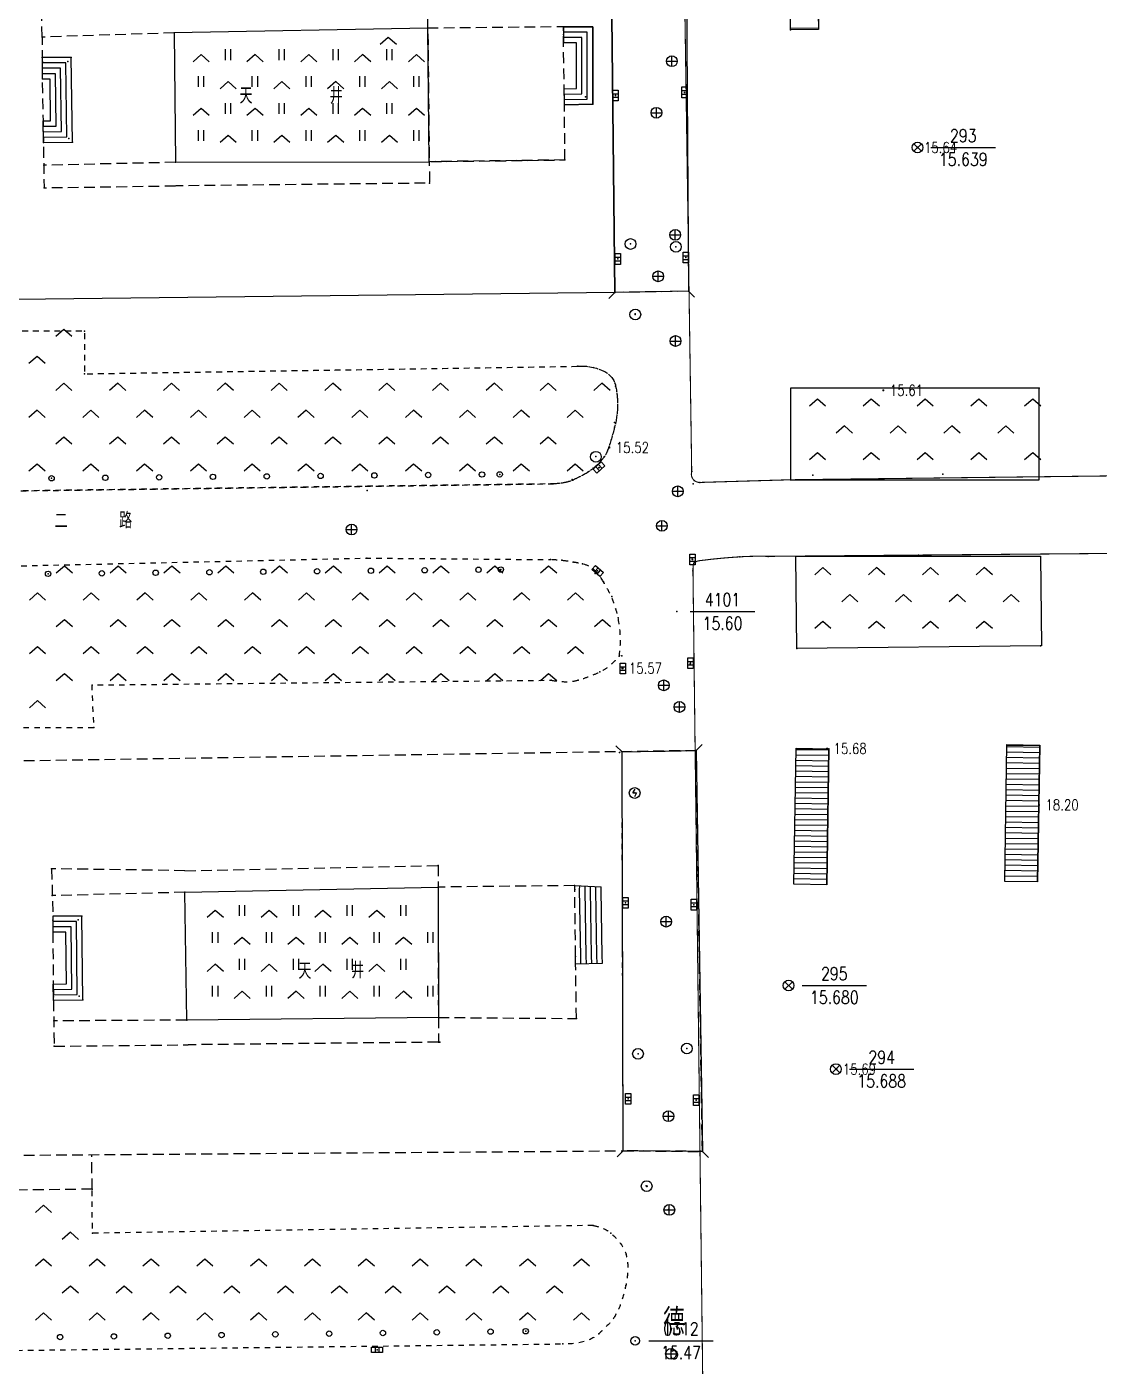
# Model space of a CAD drawing. Extents: x 940 to 2162, y 608 to 1562.
# Drawn here: x 1647.7 to 1747.4, y 965.1 to 1089.5 of the extents above; entities that cross this region are included whole.
import ezdxf
from ezdxf.enums import TextEntityAlignment as Align

# ---------------------------------------------------------------- set-up
doc = ezdxf.new("R2010")
doc.units = 0
doc.header["$LTSCALE"] = 0.5
doc.header["$PDSIZE"] = 0.2
doc.linetypes.add('X5', pattern=[3, 2, -1])
doc.linetypes.add('X6', pattern=[2, 1, -1])
doc.layers.get('0').update_dxf_attribs({"linetype": 'CONTINUOUS'})
doc.layers.add('ASSIST', color=7, linetype='CONTINUOUS', plot=False)
for name, color, linetype in [('DLSS', 4, 'CONTINUOUS'), ('GCD', 1, 'CONTINUOUS'), ('GXYZ', 2, 'CONTINUOUS'), ('JMD', 6, 'CONTINUOUS'), ('KZD', 1, 'CONTINUOUS'), ('ZBTZ', 3, 'CONTINUOUS'), ('ZDH', 1, 'CONTINUOUS')]:
    doc.layers.add(name, color=color, linetype=linetype)
doc.styles.add('HZ', font='rs.shx', dxfattribs={"width": 0.8, "bigfont": 'hztxt.shx'})

# ---------------------------------------------------------------- blocks, each defined once
blk = doc.blocks.new('gc188')
blk.add_circle((0, 0), 1)
blk = doc.blocks.new('gc041')
for p, q in [((-1, 0.5), (1, 0.5)), ((-1, -0.5), (-1, 0.5)), ((-0.3300000000000001, 0.5), (-0.3300000000000001, -0.5)), ((0.3300000000000001, 0.5), (0.3300000000000001, -0.5)), ((1, 0.5), (1, -0.5)), ((1, -0.5), (-1, -0.5))]:
    blk.add_line(p, q)
blk = doc.blocks.new('gc043')
for p, q in [((-1, 0), (1, 0)), ((-8.881784197001252e-16, -1), (-8.881784197001252e-16, 1))]:
    blk.add_line(p, q)
blk.add_circle((0, 0), 1)
blk = doc.blocks.new('gc050')
for p, q in [((-0.3464, 0), (0.05446059767919031, 0.6923227435439937)), ((-0.3464, 0), (0.3464, -1.110223024625157e-16)), ((0.3464, -1.110223024625157e-16), (-0.0550644551031203, -0.6919727532849503))]:
    blk.add_line(p, q)
blk.add_circle((0, 0), 1)
blk = doc.blocks.new('gc170')
at = {"linetype": 'Continuous'}
blk.add_circle((0, 0), 0.5, dxfattribs=at)
blk = doc.blocks.new('gc211')
for p, q in [((0, 0), (-1.5, -1.322875655532295)), ((1.5, -1.322875655532295), (0, 0))]:
    blk.add_line(p, q)
blk = doc.blocks.new('gc117')
blk.add_circle((0, 0), 0.8)
blk.add_point((0, 0))
blk = doc.blocks.new('gc121')
for p, q in [((-0.5, -1), (-0.5, 1)), ((0.5, -1), (0.5, 1))]:
    blk.add_line(p, q)
blk = doc.blocks.new('GC200')
at = {"linetype": 'Continuous', "const_width": 0.2, "flags": 128}
blk.add_lwpolyline([(-0.1, 0, 1), (0.1, 0, 1)], format="xyb", close=True, dxfattribs=at)
blk = doc.blocks.new('gc118')
for p, q in [((0.7071067811865475, 0.7071067811865475), (-0.7071067811865476, -0.7071067811865475)), ((-0.7071067811865476, 0.7071067811865476), (0.7071067811865475, -0.7071067811865475))]:
    blk.add_line(p, q)
blk.add_circle((0, 0), 1)

msp = doc.modelspace()

# ---------------------------------------------------------------- linework, layer by layer
at = {"linetype": 'Continuous'}
for p, q in [((1697.61, 1089.5, 15.778), (1700.32, 1089.5, 2.984125997290574)), ((1700.32, 1082.306, 15.762), (1700.32, 1089.5, 1.676377109841727)), ((1738.803128383146, 1022.777944788753, 15.64900000000011), (1741.861128383146, 1022.801944788753, 15.63700000000011)), ((1719.216, 1022.436, 15.694), (1722.274, 1022.46, 15.682)), ((1698.734, 1002.469, 15.775), (1698.734, 1003.176, 16.046))]:
    msp.add_line(p, q, dxfattribs=at)
at = {"linetype": 'Continuous', "elevation": 15.775, "flags": 128}
msp.add_lwpolyline([(1701.232879368325, 1002.543845858674), (1701.212196205584, 1003.234394802322), (1701.10832265538, 1009.333287741216), (1701.122282923013, 1009.632475314079)], dxfattribs=at)
at = {"layer": 'ASSIST', "linetype": 'Continuous', "flags": 128}
for points in [[(1701.972, 1101.854), (1708.965, 1102.094), (1709.212, 1064.942), (1702.376, 1064.838)], [(1718.698, 1089.217), (1718.548, 1101.86), (1721.14138169041, 1101.890768587642), (1721.29138169041, 1089.247768587643)], [(1722.274, 1022.46), (1722.075717429002, 1009.817665048654), (1719.018845800099, 1009.865609069131), (1719.217128371096, 1022.507944020477)], [(1741.861128383146, 1022.801944788753), (1741.661717429002, 1010.087665048654), (1738.604845800099, 1010.135609069131), (1738.804256754242, 1022.84988880923)], [(1703.045332163538, 1022.180503199437), (1709.941, 1022.287), (1710.513, 985.057), (1703.155, 985.116)]]:
    msp.add_lwpolyline(points, close=True, dxfattribs=at)
at = {"layer": 'DLSS', "linetype": 'X6'}
for p, q in [((1703.155, 985.116, 15.562), (1703.045332163538, 1022.180503199437, 15.55635533194683)), ((1589.851, 965.912, 9.934), (1697.547, 967.187, 15.141))]:
    msp.add_line(p, q, dxfattribs=at)
at = {"layer": 'DLSS', "linetype": 'Continuous', "const_width": 0.1, "flags": 128}
for points in [[(1708.458, 1119.977), (1709.523, 1048.192)], [(1710.285, 1047.189), (1718.708, 1047.437), (1750.96, 1047.825)], [(1716.642, 1040.324), (1751.218, 1040.618)], [(1711.356156966812, 896.8720639820298), (1709.64, 1038.98)]]:
    msp.add_lwpolyline(points, dxfattribs=at)
at = {"layer": 'DLSS', "linetype": 'X6', "flags": 128}
msp.add_lwpolyline([(1646.139, 1055.92), (1641.797115242085, 1055.810809066586), (1641.96, 1046.373), (1589.965999999995, 1045.709), (1588.875000000001, 1045.733, -0.08592551296811599), (1586.686685184176, 1046.106589462485, -0.1130107806614758), (1585.254, 1047.016), (1585.024979735598, 1060.285808393798), (1641.703, 1061.264), (1641.797115242085, 1055.810809066586), (1646.139, 1055.92), (1646.231, 1061.273), (1653.098, 1061.252), (1653.11, 1057.275), (1698.929, 1057.975, -0.1434373184932538), (1701.439897332992, 1057.476679467989, -0.2245477716129783), (1702.456, 1056.135, -0.05788212783899169), (1702.628443856749, 1054.240572396953), (1702.628444067774, 1054.240580884438, -0.05659981210087049), (1702.361, 1052.314, -0.02190112884936395), (1701.708113521187, 1050.163938481057, -0.07375597492488678), (1701.395, 1049.571, -0.04600699242637795), (1700.690041108903, 1048.775366642648, -0.04657932353294724), (1699.861, 1048.131, -0.02148237881607245), (1699.341982827639, 1047.830610074809, -0.0133903287655159), (1698.478, 1047.408, -0.059640197210131), (1697.770765827961, 1047.182229090128, -0.03961030695771459), (1696.662, 1047.059), (1646.185, 1046.393)], format="xyb", close=True, dxfattribs=at)
for points, elevation in [([(1646.185, 1046.393), (1646.139, 1055.92), (1646.231, 1061.273), (1653.098, 1061.252), (1653.11, 1057.275), (1698.929, 1057.975)], 13.22), ([(1646.225, 1039.423), (1679.338, 1040.163), (1696.399, 1040.02)], 13.22), ([(1646.225, 1039.423), (1646.276, 1029.829), (1646.438, 1024.426), (1653.971, 1024.428), (1653.803, 1028.376), (1696.47, 1028.819)], 13.22), ([(1700.379, 978.185), (1653.836, 977.465), (1653.806, 981.552)], 15.557)]:
    msp.add_lwpolyline(points, dxfattribs=dict(at, elevation=elevation))
for points in [[(1698.929, 1057.975, -0.1434373184932538), (1701.439897332992, 1057.476679467989, -0.2245477716129783), (1702.456, 1056.135, -0.05788186950128225), (1702.628444067774, 1054.240580884438, -0.05659981210087049), (1702.361, 1052.314, -0.02190112884936395), (1701.708113521187, 1050.163938481057, -0.07375597492488678), (1701.395, 1049.571, -0.04600699242637795), (1700.690041108903, 1048.775366642648, -0.04657932353294724), (1699.861, 1048.131, -0.02148237881607245), (1699.341982827639, 1047.830610074809, -0.0133903287655159), (1698.478, 1047.408, -0.05964019721013103), (1697.770765827961, 1047.182229090128, -0.03961030695771459), (1696.662, 1047.059)], [(1701.311, 1037.963, 0.09649761028997202), (1700.392067253, 1039.118795840283, 0.1258311661640439), (1699.369, 1039.621, 0.003428525804799385), (1698.93254922457, 1039.709074135, 0.003517610664493305), (1698.506, 1039.789, 0.01725078447322403), (1697.540977895871, 1039.928632780516, 0.01468136816036327), (1696.399, 1040.02)], [(1702.79, 1031.044, 0.05509010158944154), (1702.874471246438, 1033.255461466243, 0.05509010158944067), (1702.474, 1035.432, 0.03468875712176877), (1701.980403018847, 1036.737891628176, 0.03468875712187421), (1701.311, 1037.963)], [(1696.47, 1028.819, 0.04803427085929639), (1697.960623758208, 1028.681479833826, 0.07060818159376181), (1698.971, 1028.829, 0.01866716237371272), (1700.005654037265, 1029.175658969007, 0.01924329395493692), (1700.981, 1029.587, 0.0601846815745948), (1701.787462008592, 1030.090155269925, 0.04126258136620182), (1702.79, 1031.044)], [(1700.379, 978.185, -0.05619644515813446), (1701.348960646525, 977.8859456914427, -0.0742018118439322), (1702.002, 977.477, -0.05982592197115256), (1702.997342756657, 976.3949400679121, -0.08947286603742971), (1703.423, 975.504, -0.0688100755547456), (1703.582265655071, 974.2841313753006, -0.04989322733037351), (1703.401, 972.601, -0.03471184206037084), (1702.91769201455, 970.8970560838834, -0.04761025764217662), (1702.366, 969.728, -0.05320407239022593), (1701.932662612231, 969.1488685173535, -0.02630144947328006), (1700.884, 968.133, -0.1106188790930149), (1699.535324923576, 967.4021893869926, -0.08441640471559946), (1697.547, 967.187)]]:
    msp.add_lwpolyline(points, format="xyb", dxfattribs=at)
at = {"layer": 'DLSS', "linetype": 'Continuous', "const_width": 0.1, "flags": 128}
msp.add_lwpolyline([(1709.523, 1048.192, 0.145903515037009), (1709.519353133217, 1047.748817817939, 0.1459035150364887), (1709.759, 1047.376, 0.0923007022180526), (1710.004591458011, 1047.233532657292, 0.09230070221822696), (1710.285, 1047.189)], format="xyb", dxfattribs=at)
at = {"layer": 'DLSS', "linetype": 'X6', "flags": 128}
msp.add_lwpolyline([(1646.185, 1046.393), (1696.662, 1047.059)], dxfattribs=at)
at = {"layer": 'DLSS', "linetype": 'Continuous', "flags": 128}
msp.add_lwpolyline([(1709.64, 1038.98, 0.1, 0.09999999999999999, -0.04006261991501168), (1709.683053710971, 1039.615659974614, 0.09999999999999999, 0.1, -0.2049176547746069), (1709.751, 1039.726, 0.1, 0.09999999999999999, -0.1217624752149569), (1710.256111847484, 1039.92323812117, 0.09999999999999999, 0.1, -0.01731366691694455), (1713.998, 1040.281, 0.1, 0.1, -0.01110909802983442), (1715.303664052815, 1040.331265570281, 0.1, 0.1, -0.01084570503382285), (1716.642, 1040.324, 0.1, 0.1, 0)], format="xyseb", dxfattribs=at)
at = {"layer": 'JMD', "linetype": 'Continuous'}
for p, q in [((1718.698, 1089.217), (1718.548, 1101.86)), ((1721.14138169041, 1101.890768587642), (1721.29138169041, 1089.247768587643)), ((1685.008, 1089.37, 15.749), (1661.443, 1088.938, 15.745)), ((1661.443, 1088.938, 15.745), (1661.568, 1076.918, 15.737)), ((1685.135, 1076.978, 15.749), (1685.008, 1089.37, 15.749)), ((1697.61, 1089.5), (1697.61, 1089)), ((1697.61, 1089), (1697.61, 1088)), ((1718.696292972437, 1089.360879663179), (1721.289674662847, 1089.391648250822)), ((1649.176, 1086.648), (1649.173772829889, 1084.648001240072)), ((1697.688934008904, 1082.747877528842), (1697.66680202671, 1083.747632586526)), ((1697.7, 1082.248), (1697.688934008904, 1082.747877528842)), ((1649.282, 1078.76), (1649.251554215278, 1080.759768250121)), ((1661.568, 1076.918, 15.737), (1685.135, 1076.978, 15.749)), ((1702.376, 1064.838), (1701.818985130413, 1064.26377492648)), ((1702.376, 1064.838), (1701.818985130413, 1064.26377492648)), ((1709.212, 1064.942), (1709.78622507352, 1064.384985130413)), ((1709.212, 1064.942), (1709.78622507352, 1064.384985130413)), ((1703.045332163538, 1022.180503199437), (1702.470978776765, 1022.737385760757)), ((1709.941, 1022.287), (1710.49788256132, 1022.861353386773)), ((1719.018845800099, 1009.865609069131), (1719.217128371096, 1022.507944020477)), ((1738.604845800099, 1010.135609069131), (1738.804256754242, 1022.84988880923)), ((1741.857743507907, 1022.586127905197), (1738.800871879004, 1022.634071925674)), ((1741.861128383146, 1022.801944788753), (1741.661717429002, 1010.087665048654)), ((1741.661717429002, 1010.087665048654, 15.637), (1741.86, 1022.73, 15.637)), ((1722.256061421595, 1021.316250876673), (1719.199189792691, 1021.364194897151)), ((1722.263902464751, 1021.816189390935), (1719.207030835847, 1021.864133411412)), ((1722.271743507907, 1022.316127905197), (1719.214871879003, 1022.364071925674)), ((1722.075717429002, 1009.817665048654, 15.682), (1722.274, 1022.46, 15.682)), ((1722.274, 1022.46), (1722.075717429002, 1009.817665048654)), ((1741.842061421595, 1021.586250876673), (1738.785189792691, 1021.63419489715)), ((1741.849902464751, 1022.086189390935), (1738.793030835848, 1022.134133411412)), ((1722.240379335282, 1020.31637384815), (1719.183507706379, 1020.364317868627)), ((1722.248220378438, 1020.816312362412), (1719.191348749535, 1020.864256382889)), ((1741.818538292126, 1020.086435333888), (1738.761666663223, 1020.134379354365)), ((1741.826379335283, 1020.58637384815), (1738.769507706379, 1020.634317868627)), ((1741.834220378439, 1021.086312362411), (1738.777348749535, 1021.134256382889)), ((1722.216856205814, 1018.816558305365), (1719.15998457691, 1018.864502325842)), ((1722.22469724897, 1019.316496819626), (1719.167825620066, 1019.364440840104)), ((1722.232538292126, 1019.816435333888), (1719.175666663223, 1019.864379354365)), ((1741.802856205814, 1019.086558305365), (1738.74598457691, 1019.134502325842)), ((1741.81069724897, 1019.586496819626), (1738.753825620067, 1019.634440840104)), ((1722.201174119502, 1017.816681276841), (1719.144302490598, 1017.864625297319)), ((1722.209015162658, 1018.316619791103), (1719.152143533754, 1018.36456381158)), ((1741.779333076345, 1017.586742762579), (1738.722461447442, 1017.634686783057)), ((1741.787174119502, 1018.086681276841), (1738.730302490598, 1018.134625297318)), ((1741.795015162658, 1018.586619791103), (1738.738143533754, 1018.63456381158)), ((1722.177650990033, 1016.316865734056), (1719.120779361129, 1016.364809754533)), ((1722.185492033189, 1016.816804248318), (1719.128620404285, 1016.864748268795)), ((1722.193333076345, 1017.316742762579), (1719.136461447441, 1017.364686783057)), ((1741.763650990033, 1016.586865734056), (1738.70677936113, 1016.634809754533)), ((1741.771492033189, 1017.086804248318), (1738.714620404286, 1017.134748268795)), ((1722.16196890372, 1015.316988705533), (1719.105097274817, 1015.36493272601)), ((1722.169809946877, 1015.816927219794), (1719.112938317973, 1015.864871240272)), ((1741.740127860564, 1015.087050191271), (1738.683256231661, 1015.134994211748)), ((1741.747968903721, 1015.586988705533), (1738.691097274817, 1015.63493272601)), ((1741.755809946877, 1016.086927219794), (1738.698938317973, 1016.134871240271)), ((1722.138445774252, 1013.817173162747), (1719.081574145348, 1013.865117183225)), ((1722.146286817408, 1014.317111677009), (1719.089415188504, 1014.365055697486)), ((1722.154127860564, 1014.817050191271), (1719.097256231661, 1014.864994211748)), ((1741.724445774252, 1014.087173162747), (1738.667574145348, 1014.135117183225)), ((1741.732286817408, 1014.587111677009), (1738.675415188505, 1014.635055697486)), ((1722.12276368794, 1012.817296134224), (1719.065892059036, 1012.865240154701)), ((1722.130604731096, 1013.317234648486), (1719.073733102192, 1013.365178668963)), ((1741.700922644784, 1012.587357619962), (1738.64405101588, 1012.635301640439)), ((1741.70876368794, 1013.087296134224), (1738.651892059036, 1013.135240154701)), ((1741.716604731096, 1013.587234648486), (1738.659733102192, 1013.635178668963)), ((1722.099240558471, 1011.317480591439), (1719.042368929567, 1011.365424611916)), ((1722.107081601627, 1011.8174191057), (1719.050209972723, 1011.865363126178)), ((1722.114922644783, 1012.317357619962), (1719.05805101588, 1012.36530164044)), ((1741.685240558471, 1011.587480591439), (1738.628368929568, 1011.635424611916)), ((1741.693081601627, 1012.0874191057), (1738.636209972724, 1012.135363126178)), ((1722.083558472159, 1010.317603562915), (1719.026686843255, 1010.365547583393)), ((1722.091399515315, 1010.817542077177), (1719.034527886411, 1010.865486097654)), ((1741.661717429002, 1010.087665048654), (1738.604845800099, 1010.135609069131)), ((1741.669558472159, 1010.587603562915), (1738.612686843255, 1010.635547583393)), ((1741.677399515315, 1011.087542077177), (1738.620527886411, 1011.135486097654)), ((1662.428, 1009.123, 15.59), (1685.949, 1009.608, 15.75)), ((1662.597, 997.255, 15.681), (1662.428, 1009.123, 15.59)), ((1685.949, 1009.608, 15.75), (1685.98, 997.5, 15.719)), ((1698.625, 1009.749), (1701.122282923013, 1009.632475314079)), ((1722.075717429002, 1009.817665048654), (1719.018845800099, 1009.865609069131)), ((1650.151, 1006.919999999999), (1650.151000000001, 1005.419999999999)), ((1698.734, 1002.469), (1701.232879368325, 1002.543845858674)), ((1650.22, 999.096), (1650.197919212796, 1000.595837470807)), ((1685.98, 997.5, 15.719), (1662.597, 997.255, 15.681)), ((1703.155, 985.116), (1702.584796966541, 984.554868553159)), ((1710.513, 985.057), (1711.074131446841, 984.4867969665407))]:
    msp.add_line(p, q, dxfattribs=at)
at = {"layer": 'JMD', "linetype": 'X5'}
for p, q in [((1649.154, 1088.545, 16.045), (1649.118, 1090.961, 15.967)), ((1709.212, 1064.942), (1702.376, 1064.838)), ((1709.212, 1064.942), (1702.376, 1064.838)), ((1703.045332163538, 1022.180503199437), (1709.941, 1022.287)), ((1710.513, 985.057, 15.705), (1709.941, 1022.287, 15.745)), ((1662.429, 1011.131, 15.579), (1650.046, 1011.31, 15.908)), ((1650.046, 1011.31, 15.908), (1650.151, 1006.919999999999)), ((1662.429, 1011.131, 15.579), (1685.95, 1011.616, 15.739)), ((1685.95, 1011.616, 15.739), (1685.949, 1009.608, 15.75)), ((1662.428, 1009.123, 15.59), (1650.102, 1008.816, 16.03)), ((1698.625, 1009.749, 15.809), (1685.949, 1009.608, 15.75)), ((1685.949, 1009.608, 15.75), (1685.98, 997.5, 15.719)), ((1698.734, 1003.176, 16.046), (1698.649133185713, 1009.7478739314, 16.04281749446421)), ((1650.151, 1006.919999999999), (1650.151000000001, 1005.419999999999)), ((1650.151000000001, 1005.419999999999), (1650.197919212796, 1000.595837470807)), ((1698.815, 997.409, 15.76), (1698.734, 1002.469, 15.775)), ((1650.197919212796, 1000.595837470807), (1650.22, 999.096)), ((1650.22, 999.096), (1650.274, 994.823, 15.782)), ((1662.597, 997.255, 15.681), (1650.249, 997.181, 15.768)), ((1685.98, 997.5, 15.719), (1698.815, 997.409, 15.76)), ((1685.98, 997.5, 15.719), (1685.98, 995.146703387863, 15.719)), ((1685.98, 995.206606466236, 15.72678386006928), (1662.73, 994.963, 15.689)), ((1650.274, 994.823, 15.782), (1662.73, 994.963, 15.689)), ((1653.806, 981.552, 15.938), (1653.782899081256, 984.760528341277)), ((1710.513, 985.057), (1703.155, 985.116)), ((1653.806, 981.552, 15.938), (1593.529, 980.841, 15.971))]:
    msp.add_line(p, q, dxfattribs=at)
at = {"layer": 'JMD', "linetype": 'Continuous', "flags": 128}
for points in [[(1701.971698444198, 1101.881629677194), (1702.004, 1101.882), (1708.965, 1102.094), (1709.212, 1064.942)], [(1701.971698444198, 1101.881629677194), (1702.376, 1064.838)], [(1697.677868017807, 1083.247755057684), (1699.32, 1083.284107597748), (1699.32, 1088.5), (1697.61, 1088.5)], [(1697.66680202671, 1083.747632586526), (1698.82, 1083.773161396621), (1698.82, 1088), (1697.61, 1088)]]:
    msp.add_lwpolyline(points, dxfattribs=at)
for points, elevation in [([(1709.212, 1064.942), (1702.376, 1064.838), (1570.055, 1063.291), (1569.752, 1100.319), (1584.308, 1100.422)], 15.589), ([(1697.688934008904, 1082.747877528842), (1699.82, 1082.795053798874), (1699.82, 1089), (1697.61, 1089)], 15.778), ([(1697.688934008904, 1082.747877528842), (1699.82, 1082.795053798874), (1699.82, 1089), (1697.61, 1089)], 15.814), ([(1649.27438855382, 1079.25994206253), (1651.468364667263, 1079.293344595264), (1651.376640869239, 1086.145549087678), (1649.175443207472, 1086.148000310018)], 15.814), ([(1649.259165661459, 1080.259826187591), (1650.45509400179, 1080.278033785791), (1650.389922607717, 1085.146647263032), (1649.174329622417, 1085.148000930054)], 15.814), ([(1649.266777107639, 1079.759884125061), (1650.961729334527, 1079.785689190527), (1650.883281738478, 1085.646098175355), (1649.174886414944, 1085.648000620036)], 15.814), ([(1649.251554215278, 1080.759768250121), (1649.948458669053, 1080.770378381055), (1649.896563476956, 1084.64719635071), (1649.173772829889, 1084.648001240072)], 15.814), ([(1699.233775873665, 1002.483969171735), (1699.21270611405, 1003.187425428751), (1699.107528285603, 1009.362898530282), (1699.124456584603, 1009.725695062816)], 15.775), ([(1699.73355174733, 1002.49893834347), (1699.712578636934, 1003.199167772139), (1699.607726878048, 1009.355495833019), (1699.623913169205, 1009.702390125631)], 15.775), ([(1700.233327620995, 1002.513907515204), (1700.212451159817, 1003.210910115545), (1700.107925470492, 1009.348093135749), (1700.123369753808, 1009.679085188447)], 15.775), ([(1700.73310349466, 1002.528876686939), (1700.712323682701, 1003.222652458933), (1700.608124062936, 1009.340690438483), (1700.62282633841, 1009.655780251263)], 15.775), ([(1650.212639737599, 999.5959458236023), (1652.431462962887, 999.628611605351), (1652.355557157346, 1006.42), (1650.151, 1006.419999999999)], 15.774), ([(1650.205279475198, 1000.095891647205), (1651.925925925775, 1000.121223210702), (1651.861114314692, 1005.92), (1650.151000000001, 1005.919999999999)], 15.774), ([(1650.197919212796, 1000.595837470807), (1651.420388888662, 1000.613834816053), (1651.366671472038, 1005.419999999999), (1650.151000000001, 1005.419999999999)], 15.774)]:
    msp.add_lwpolyline(points, dxfattribs=dict(at, elevation=elevation))
at = {"layer": 'JMD', "linetype": 'X5', "flags": 128}
for points, elevation in [([(1685.008, 1089.37), (1684.98, 1091.394), (1661.413533850089, 1091.067981693578)], 15.749), ([(1661.443, 1088.938), (1649.154, 1088.545), (1649.176, 1086.648), (1649.175443207472, 1086.148000310018), (1649.174886414944, 1085.648000620036), (1649.174329622417, 1085.148000930054), (1649.173772829889, 1084.648001240072), (1649.251554215278, 1080.759768250121), (1649.27438855382, 1080.259826187591), (1649.266777107639, 1079.759884125061), (1649.282, 1078.76), (1649.309, 1076.646), (1649.341, 1074.554), (1661.590979503656, 1074.73494715267)], 15.788), ([(1661.568, 1076.918), (1649.309, 1076.646)], 15.788), ([(1697.736, 1077.135), (1685.135, 1076.978), (1685.156, 1074.983), (1661.590979503656, 1074.73494715267)], 15.788), ([(1703.155, 985.116), (1710.513, 985.057)], 15.562)]:
    msp.add_lwpolyline(points, dxfattribs=dict(at, elevation=elevation))
msp.add_lwpolyline([(1697.736, 1077.135), (1697.7, 1082.248), (1697.61, 1088), (1697.61, 1088.5), (1697.61, 1089), (1697.61, 1089.5), (1685.008, 1089.37), (1685.135, 1076.978)], close=True, dxfattribs=at)
at = {"layer": 'JMD', "color": 7, "linetype": 'Continuous', "flags": 128}
for points, elevation in [([(1697.61, 1089.5), (1700.32, 1089.5), (1700.32, 1082.306), (1697.7, 1082.248)], 15.778), ([(1697.61, 1089.5), (1700.32, 1089.5), (1700.32, 1082.306), (1697.7, 1082.248)], 15.778), ([(1697.7, 1082.248), (1700.32, 1082.306), (1700.32, 1089.5), (1697.61, 1089.5)], 15.778), ([(1649.282, 1078.76), (1651.975, 1078.801), (1651.87, 1086.645), (1649.176, 1086.648)], 15.814), ([(1650.22, 999.096), (1652.937, 999.136), (1652.85, 1006.92), (1650.151, 1006.919999999999)], 15.774)]:
    msp.add_lwpolyline(points, dxfattribs=dict(at, elevation=elevation))
at = {"layer": 'JMD', "linetype": 'X5', "flags": 128}
for points in [[(1709.941, 1022.287), (1570.599, 1020.135)], [(1570.599, 1020.135), (1570.93, 984.164), (1703.155, 985.116)]]:
    msp.add_lwpolyline(points, dxfattribs=at)
at = {"layer": 'KZD', "linetype": 'Continuous'}
for p, q in [((1731.758, 1078.292), (1737.758, 1078.292)), ((1709.389, 1035.202), (1715.389, 1035.202)), ((1719.775, 1000.469), (1725.775, 1000.469)), ((1724.175, 992.702), (1730.175, 992.702)), ((1705.526, 967.4810000000001), (1711.526, 967.4810000000001))]:
    msp.add_line(p, q, dxfattribs=at)
at = {"layer": 'ZBTZ', "linetype": 'Continuous', "flags": 128}
for points, elevation in [([(1741.797, 1055.945), (1718.708, 1055.945), (1718.708, 1047.437), (1741.797, 1047.437), (1741.797, 1055.945)], 15.974), ([(1741.944, 1032.025), (1719.282, 1031.774), (1719.209113677487, 1040.345828187794), (1741.944, 1040.345828187794), (1742.036148605569, 1032.026020620422)], 15.589)]:
    msp.add_lwpolyline(points, close=True, dxfattribs=dict(at, elevation=elevation))
at = {"layer": 'ZDH', "linetype": 'Continuous'}
for p in [(1649.154, 1088.545, 16.045), (1649.154, 1088.545, 16.045), (1661.443, 1088.938, 15.745), (1661.443, 1088.938, 15.745), (1685.008, 1089.37, 15.749), (1685.008, 1089.37, 15.749), (1697.61, 1089.5, 15.778), (1697.62, 1088.796, 16.059), (1718.698, 1089.217, 21.05), (1649.176, 1086.648, 16.111), (1649.176, 1086.648, 16.111), (1649.193, 1086.248, 16.01), (1649.193, 1086.248, 16.01), (1651.547, 1086.294, 15.894), (1651.547, 1086.294, 15.894), (1651.87, 1086.645, 15.779), (1651.87, 1086.645, 15.779), (1707.682, 1086.305, 15.592), (1697.7, 1082.248, 15.778), (1699.66, 1082.985, 16.068), (1700.32, 1082.306, 15.762), (1702.446, 1083.125, 15.619), (1708.862, 1083.413, 15.594), (1706.243, 1081.52, 15.622), (1649.281, 1079.115, 15.992), (1649.281, 1079.115, 15.992), (1649.282, 1078.76, 15.814), (1649.282, 1078.76, 15.814), (1651.635, 1079.129, 15.876), (1651.635, 1079.129, 15.876), (1651.975, 1078.801, 15.781), (1651.975, 1078.801, 15.781), (1730.508, 1078.292, 15.639), (1649.309, 1076.646, 15.8), (1649.309, 1076.646, 15.8), (1661.568, 1076.918, 15.737), (1661.568, 1076.918, 15.737), (1685.135, 1076.978, 15.749), (1685.135, 1076.978, 15.749), (1697.736, 1077.135, 15.788), (1685.156, 1074.983, 15.747), (1685.156, 1074.983, 15.747), (1649.341, 1074.554, 15.78), (1649.341, 1074.554, 15.78), (1707.993, 1070.18, 15.62), (1703.84, 1069.333, 15.614), (1708.057, 1069.068, 15.594), (1702.661, 1067.941, 15.581), (1708.981, 1068.068, 15.592), (1706.411, 1066.332, 15.595), (1702.376, 1064.838, 15.564), (1709.212, 1064.942, 15.589), (1704.278, 1062.844, 15.567), (1704.28, 1062.786, 15.598), (1653.098, 1061.252, 15.714), (1708.008, 1060.336, 15.584), (1708.02, 1060.321, 15.607), (1698.929, 1057.975, 15.598), (1653.11, 1057.275, 15.76), (1702.456, 1056.135, 15.551), (1727.333, 1055.744, 15.614), (1741.797, 1055.945, 15.974), (1702.343, 1052.743, 15.582), (1702.361, 1052.314, 15.583), (1701.87, 1050.432, 15.522), (1700.619, 1049.587, 15.686), (1701.395, 1049.571, 15.534), (1650.036, 1047.578, 13.896), (1691.681, 1047.938, 15.756), (1698.408, 1047.449, 15.429), (1698.478, 1047.408, 15.406), (1699.861, 1048.131, 15.478), (1700.356, 1048.501, 15.471), (1700.883, 1048.558, 15.493), (1700.91, 1048.566, 15.516), (1709.523, 1048.192, 15.554), (1709.759, 1047.376, 15.552), (1718.708, 1047.437, 15.67), (1720.765, 1047.869, 16.217), (1732.851, 1047.97, 15.822), (1679.376, 1046.449, 14.856), (1696.504, 1047.046, 15.391), (1696.662, 1047.059, 15.376), (1708.207, 1046.418, 15.618), (1708.226, 1046.364, 15.649), (1709.664, 1047.065, 15.576), (1710.285, 1047.189, 15.566), (1677.916, 1042.812, 14.842), (1706.709, 1043.178, 15.621), (1706.756, 1043.156, 15.653), (1679.338, 1040.163, 14.858), (1696.399, 1040.02, 15.376), (1697.465, 1039.978, 15.43), (1709.56, 1040.076, 15.571), (1709.597, 1040.041, 15.569), (1713.998, 1040.281, 15.614), (1716.642, 1040.324, 15.631), (1730.603, 1040.444, 15.624), (1649.711, 1038.702, 13.877), (1691.785, 1039.097, 15.533), (1698.506, 1039.789, 15.481), (1699.369, 1039.621, 15.453), (1700.545, 1038.719, 15.469), (1700.773, 1038.965, 15.504), (1709.64, 1038.98, 15.53), (1709.751, 1039.726, 15.526), (1701.311, 1037.963, 15.53), (1702.096, 1036.581, 15.517), (1702.474, 1035.432, 15.589), (1708.129, 1035.21, 15.595), (1708.139, 1035.202, 15.595), (1702.676, 1034.603, 15.57), (1719.282, 1031.774, 15.63), (1741.944, 1032.025, 15.589), (1702.79, 1031.044, 15.591), (1702.801, 1031.129, 15.577), (1703.019, 1031.08, 15.555), (1709.381, 1030.35, 15.567), (1709.419, 1030.399, 15.616), (1696.47, 1028.819, 15.567), (1698.971, 1028.829, 15.615), (1700.981, 1029.587, 15.553), (1703.115, 1029.952, 15.577), (1703.128, 1029.904, 15.612), (1653.803, 1028.376, 15.641), (1706.929, 1028.347, 15.659), (1706.935, 1028.392, 15.618), (1708.382, 1026.338, 15.609), (1708.39, 1026.333, 15.576), (1653.971, 1024.428, 15.662), (1741.86, 1022.73, 15.637), (1702.825, 1022.115, 15.58), (1709.941, 1022.287, 15.745), (1719.216, 1022.436, 15.694), (1722.274, 1022.46, 15.682), (1704.226, 1018.348, 15.61), (1741.796, 1017.244, 18.2), (1650.046, 1011.31, 15.908), (1650.046, 1011.31, 15.908), (1685.95, 1011.616, 15.739), (1685.95, 1011.616, 15.739), (1650.102, 1008.816, 16.03), (1662.428, 1009.123, 15.59), (1662.428, 1009.123, 15.59), (1685.949, 1009.608, 15.75), (1685.949, 1009.608, 15.75), (1698.625, 1009.749, 15.809), (1698.654, 1009.371, 16.043), (1703.364, 1008.156, 15.599), (1709.714, 1007.973, 15.555), (1650.151, 1006.551, 15.986), (1650.151, 1006.551, 15.986), (1652.516, 1006.581, 15.873), (1652.516, 1006.581, 15.873), (1652.85, 1006.92, 15.749), (1652.85, 1006.92, 15.749), (1707.15, 1006.402, 15.601), (1698.734, 1003.176, 16.046), (1698.734, 1002.469, 15.775), (1650.218, 999.43, 15.89), (1650.218, 999.43, 15.89), (1650.22, 999.096, 15.774), (1650.22, 999.096, 15.774), (1652.59, 999.49, 15.851), (1652.59, 999.49, 15.851), (1652.937, 999.136, 15.749), (1652.937, 999.136, 15.749), (1650.249, 997.181, 15.768), (1662.597, 997.255, 15.681), (1662.597, 997.255, 15.681), (1685.98, 997.5, 15.719), (1698.815, 997.409, 15.76), (1686.113, 995.208, 15.727), (1686.113, 995.208, 15.727), (1650.274, 994.823, 15.782), (1704.535, 994.124, 15.601), (1709.074, 994.619, 15.604), (1703.626, 989.948, 15.593), (1709.946, 989.814, 15.595), (1707.363, 988.331, 15.61), (1703.155, 985.116, 15.562), (1710.513, 985.057, 15.705), (1653.806, 981.552, 15.938), (1705.306, 981.859, 15.579), (1705.335, 981.837, 15.598), (1705.363, 981.816, 15.563), (1705.397, 981.824, 15.622), (1707.361, 979.656, 15.556), (1707.405, 979.636, 15.545), (1707.425, 979.611, 15.581), (1707.442, 979.625, 15.569), (1700.379, 978.185, 15.557), (1653.836, 977.465, 15.815), (1702.002, 977.477, 15.557), (1703.423, 975.504, 15.552), (1703.401, 972.601, 15.512), (1702.366, 969.728, 15.4), (1694.097, 968.365, 15.424), (1700.884, 968.133, 15.299), (1680.283, 966.644, 14.292), (1697.547, 967.187, 15.141), (1707.6, 966.257, 15.584), (1707.615, 966.267, 15.538)]:
    msp.add_point(p, dxfattribs=at)

# ---------------------------------------------------------------- block references
at = {"layer": 'GCD', "linetype": 'Continuous'}
ref = msp.add_blockref('GC200', (1730.508, 1078.292, 15.639), dxfattribs=dict(at, xscale=0.5, yscale=0.5, zscale=0.5))
ref.add_attrib('height', '15.64', dxfattribs={"linetype": 'Continuous', "height": 1, "style": 'HZ', "width": 0.8}).set_placement((1731.108, 1078.292, 15.639), align=Align.MIDDLE_LEFT)
ref = msp.add_blockref('GC200', (1727.333, 1055.744, 15.614), dxfattribs=dict(at, xscale=0.5, yscale=0.5, zscale=0.5))
ref.add_attrib('height', '15.61', dxfattribs={"linetype": 'Continuous', "height": 1, "style": 'HZ', "width": 0.8}).set_placement((1727.933, 1055.744, 15.614), align=Align.MIDDLE_LEFT)
ref = msp.add_blockref('GC200', (1701.87, 1050.432, 15.522), dxfattribs=dict(at, xscale=0.5, yscale=0.5, zscale=0.5))
ref.add_attrib('height', '15.52', dxfattribs={"linetype": 'Continuous', "height": 1, "style": 'HZ', "width": 0.8}).set_placement((1702.47, 1050.432, 15.522), align=Align.MIDDLE_LEFT)
ref = msp.add_blockref('GC200', (1703.082, 1029.93, 15.571), dxfattribs=dict(at, xscale=0.5, yscale=0.5, zscale=0.5))
ref.add_attrib('height', '15.57', dxfattribs={"linetype": 'Continuous', "height": 1, "style": 'HZ', "width": 0.8}).set_placement((1703.682, 1029.93, 15.571), align=Align.MIDDLE_LEFT)
ref = msp.add_blockref('GC200', (1722.102, 1022.471, 15.681), dxfattribs=dict(at, xscale=0.5, yscale=0.5, zscale=0.5))
ref.add_attrib('height', '15.68', dxfattribs={"linetype": 'Continuous', "height": 1, "style": 'HZ', "width": 0.8}).set_placement((1722.702, 1022.471, 15.681), align=Align.MIDDLE_LEFT)
ref = msp.add_blockref('GC200', (1741.796, 1017.244, 18.2), dxfattribs=dict(at, xscale=0.5, yscale=0.5, zscale=0.5))
ref.add_attrib('height', '18.20', dxfattribs={"linetype": 'Continuous', "height": 1, "style": 'HZ', "width": 0.8}).set_placement((1742.396, 1017.244, 18.2), align=Align.MIDDLE_LEFT)
ref = msp.add_blockref('GC200', (1722.975, 992.702, 15.688), dxfattribs=dict(at, xscale=0.5, yscale=0.5, zscale=0.5))
ref.add_attrib('height', '15.69', dxfattribs={"linetype": 'Continuous', "height": 1, "style": 'HZ', "width": 0.8}).set_placement((1723.575, 992.702, 15.688), align=Align.MIDDLE_LEFT)
at = {"layer": 'GXYZ', "linetype": 'Continuous', "xscale": 0.5, "yscale": 0.5}
for name, p in [('gc043', (1707.682, 1086.305, 15.592)), ('gc043', (1706.243, 1081.52, 15.622)), ('gc188', (1703.84, 1069.333, 15.614)), ('gc043', (1707.993, 1070.18, 15.62)), ('gc188', (1708.057, 1069.068, 15.594)), ('gc043', (1706.411, 1066.332, 15.595)), ('gc188', (1704.28, 1062.786, 15.598)), ('gc043', (1708.02, 1060.321, 15.607)), ('gc188', (1700.619, 1049.571, 15.686)), ('gc043', (1708.226, 1046.364, 15.649)), ('gc043', (1706.756, 1043.156, 15.653)), ('gc043', (1677.916, 1042.812, 14.842)), ('gc043', (1706.929, 1028.347, 15.659)), ('gc043', (1708.382, 1026.338, 15.609)), ('gc050', (1704.226, 1018.348, 15.61)), ('gc043', (1707.15, 1006.402, 15.601)), ('gc188', (1704.535, 994.124, 15.601)), ('gc188', (1709.074, 994.619, 15.604)), ('gc043', (1707.363, 988.331, 15.61)), ('gc188', (1705.335, 981.837, 15.598)), ('gc043', (1707.442, 979.625, 15.569)), ('gc043', (1707.6, 966.257, 15.584))]:
    msp.add_blockref(name, p, dxfattribs=at)
at = {"layer": 'GXYZ', "linetype": 'Continuous', "xscale": 0.5, "yscale": 0.5, "zscale": 0.5}
for p, rotation in [((1702.446, 1083.125, 15.619), 90), ((1708.862, 1083.413, 15.594), 90), ((1708.981, 1068.068, 15.592), 90), ((1702.661, 1067.941, 15.581), 90), ((1700.91, 1048.566, 15.516), 42.96626125636966), ((1709.597, 1040.041, 15.569), 90), ((1700.773, 1038.965, 15.504), 138.1662255814894), ((1703.128, 1029.904, 15.612), 90), ((1709.419, 1030.399, 15.616), 90), ((1703.364, 1008.156, 15.599), 90), ((1709.714, 1007.973, 15.555), 90), ((1703.626, 989.948, 15.593), 90), ((1709.946, 989.814, 15.595), 90)]:
    msp.add_blockref('gc041', p, dxfattribs=dict(at, rotation=rotation))
msp.add_blockref('gc041', (1680.283, 966.644, 14.292), dxfattribs=at)
at = {"layer": 'KZD', "linetype": 'Continuous', "xscale": 0.5, "yscale": 0.5}
for name, p in [('gc118', (1730.508, 1078.292, 15.639)), ('gc118', (1718.525, 1000.469, 15.68)), ('gc118', (1722.925, 992.702, 15.688)), ('gc117', (1704.276, 967.4810000000001, 15.467))]:
    msp.add_blockref(name, p, dxfattribs=at)
at = {"layer": 'ZBTZ', "linetype": 'Continuous', "xscale": 0.5, "yscale": 0.5}
for name, p in [('gc211', (1681.326547926595, 1088.514927871686)), ('gc121', (1666.443, 1086.918)), ('gc121', (1671.443, 1086.918)), ('gc121', (1676.443, 1086.918)), ('gc121', (1681.443, 1086.918)), ('gc211', (1663.943, 1086.918)), ('gc211', (1668.943, 1086.918)), ('gc211', (1673.943, 1086.918)), ('gc211', (1678.943, 1086.918)), ('gc211', (1683.943, 1086.918)), ('gc121', (1663.943, 1084.418)), ('gc121', (1668.943, 1084.418)), ('gc121', (1673.943, 1084.418)), ('gc121', (1678.943, 1084.418)), ('gc121', (1683.943, 1084.418)), ('gc211', (1666.443, 1084.418)), ('gc211', (1671.443, 1084.418)), ('gc211', (1676.443, 1084.418)), ('gc211', (1681.443, 1084.418)), ('gc121', (1666.443, 1081.918)), ('gc121', (1671.443, 1081.918)), ('gc121', (1676.443, 1081.918)), ('gc121', (1681.443, 1081.918)), ('gc211', (1663.943, 1081.918)), ('gc211', (1668.943, 1081.918)), ('gc211', (1673.943, 1081.918)), ('gc211', (1678.943, 1081.918)), ('gc211', (1683.943, 1081.918)), ('gc121', (1663.943, 1079.418)), ('gc121', (1668.943, 1079.418)), ('gc121', (1673.943, 1079.418)), ('gc121', (1678.943, 1079.418)), ('gc121', (1683.943, 1079.418)), ('gc211', (1666.443, 1079.418)), ('gc211', (1671.443, 1079.418)), ('gc211', (1676.443, 1079.418)), ('gc211', (1681.443, 1079.418)), ('gc211', (1651.185, 1061.393)), ('gc211', (1648.685, 1058.893)), ('gc211', (1651.185, 1056.393)), ('gc211', (1656.185, 1056.393)), ('gc211', (1661.185, 1056.393)), ('gc211', (1666.185, 1056.393)), ('gc211', (1671.185, 1056.393)), ('gc211', (1676.185, 1056.393)), ('gc211', (1681.185, 1056.393)), ('gc211', (1686.185, 1056.393)), ('gc211', (1691.185, 1056.393)), ('gc211', (1696.185, 1056.393)), ('gc211', (1701.185, 1056.393)), ('gc211', (1721.208, 1054.937)), ('gc211', (1726.208, 1054.937)), ('gc211', (1731.208, 1054.937)), ('gc211', (1736.208, 1054.937)), ('gc211', (1741.208, 1054.937)), ('gc211', (1648.685, 1053.893)), ('gc211', (1653.685, 1053.893)), ('gc211', (1658.685, 1053.893)), ('gc211', (1663.685, 1053.893)), ('gc211', (1668.685, 1053.893)), ('gc211', (1673.685, 1053.893)), ('gc211', (1678.685, 1053.893)), ('gc211', (1683.685, 1053.893)), ('gc211', (1688.685, 1053.893)), ('gc211', (1693.685, 1053.893)), ('gc211', (1698.685, 1053.893)), ('gc211', (1723.708, 1052.437)), ('gc211', (1728.708, 1052.437)), ('gc211', (1733.708, 1052.437)), ('gc211', (1738.708, 1052.437)), ('gc211', (1651.185, 1051.393)), ('gc211', (1656.185, 1051.393)), ('gc211', (1661.185, 1051.393)), ('gc211', (1666.185, 1051.393)), ('gc211', (1671.185, 1051.393)), ('gc211', (1676.185, 1051.393)), ('gc211', (1681.185, 1051.393)), ('gc211', (1686.185, 1051.393)), ('gc211', (1691.185, 1051.393)), ('gc211', (1696.185, 1051.393)), ('gc211', (1721.208, 1049.937)), ('gc211', (1726.208, 1049.937)), ('gc211', (1731.208, 1049.937)), ('gc211', (1736.208, 1049.937)), ('gc211', (1741.208, 1049.937)), ('gc211', (1648.685, 1048.893)), ('gc211', (1653.685, 1048.893)), ('gc211', (1658.685, 1048.893)), ('gc211', (1663.685, 1048.893)), ('gc211', (1668.685, 1048.893)), ('gc211', (1673.685, 1048.893)), ('gc211', (1678.685, 1048.893)), ('gc211', (1683.685, 1048.893)), ('gc211', (1688.685, 1048.893)), ('gc211', (1693.685, 1048.893)), ('gc211', (1698.685, 1048.893)), ('gc211', (1651.225, 1039.426004191994)), ('gc211', (1656.225, 1039.426004191994)), ('gc211', (1661.225, 1039.426004191994)), ('gc211', (1666.225, 1039.426004191994)), ('gc211', (1671.225, 1039.426004191994)), ('gc211', (1676.225, 1039.426004191994)), ('gc211', (1681.225, 1039.426004191994)), ('gc211', (1686.225, 1039.426004191994)), ('gc211', (1691.225, 1039.426004191994)), ('gc211', (1696.225, 1039.426004191994)), ('gc211', (1721.709113677487, 1039.274)), ('gc211', (1726.709113677487, 1039.274)), ('gc211', (1731.709113677487, 1039.274)), ('gc211', (1736.709113677487, 1039.274)), ('gc211', (1648.725, 1036.926004191994)), ('gc211', (1653.725, 1036.926004191994)), ('gc211', (1658.725, 1036.926004191994)), ('gc211', (1663.725, 1036.926004191994)), ('gc211', (1668.725, 1036.926004191994)), ('gc211', (1673.725, 1036.926004191994)), ('gc211', (1678.725, 1036.926004191994)), ('gc211', (1683.725, 1036.926004191994)), ('gc211', (1688.725, 1036.926004191994)), ('gc211', (1693.725, 1036.926004191994)), ('gc211', (1698.725, 1036.926004191994)), ('gc211', (1724.209113677487, 1036.774)), ('gc211', (1729.209113677487, 1036.774)), ('gc211', (1734.209113677487, 1036.774)), ('gc211', (1739.209113677487, 1036.774)), ('gc211', (1651.225, 1034.426004191994)), ('gc211', (1656.225, 1034.426004191994)), ('gc211', (1661.225, 1034.426004191994)), ('gc211', (1666.225, 1034.426004191994)), ('gc211', (1671.225, 1034.426004191994)), ('gc211', (1676.225, 1034.426004191994)), ('gc211', (1681.225, 1034.426004191994)), ('gc211', (1686.225, 1034.426004191994)), ('gc211', (1691.225, 1034.426004191994)), ('gc211', (1696.225, 1034.426004191994)), ('gc211', (1701.225, 1034.426004191994)), ('gc211', (1721.709113677487, 1034.274)), ('gc211', (1726.709113677487, 1034.274)), ('gc211', (1731.709113677487, 1034.274)), ('gc211', (1736.709113677487, 1034.274)), ('gc211', (1648.725, 1031.926004191994)), ('gc211', (1653.725, 1031.926004191994)), ('gc211', (1658.725, 1031.926004191994)), ('gc211', (1663.725, 1031.926004191994)), ('gc211', (1668.725, 1031.926004191994)), ('gc211', (1673.725, 1031.926004191994)), ('gc211', (1678.725, 1031.926004191994)), ('gc211', (1683.725, 1031.926004191994)), ('gc211', (1688.725, 1031.926004191994)), ('gc211', (1693.725, 1031.926004191994)), ('gc211', (1698.725, 1031.926004191994)), ('gc211', (1651.225, 1029.426004191994)), ('gc211', (1656.225, 1029.426004191994)), ('gc211', (1661.225, 1029.426004191994)), ('gc211', (1666.225, 1029.426004191994)), ('gc211', (1671.225, 1029.426004191994)), ('gc211', (1676.225, 1029.426004191994)), ('gc211', (1681.225, 1029.426004191994)), ('gc211', (1686.225, 1029.426004191994)), ('gc211', (1691.225, 1029.426004191994)), ('gc211', (1696.225, 1029.426004191994)), ('gc211', (1648.725, 1026.926004191994)), ('gc121', (1667.754432730862, 1007.43596300481)), ('gc121', (1672.754432730862, 1007.43596300481)), ('gc121', (1677.754432730862, 1007.43596300481)), ('gc121', (1682.754432730862, 1007.43596300481)), ('gc211', (1665.254432730862, 1007.43596300481)), ('gc211', (1670.254432730862, 1007.43596300481)), ('gc211', (1675.254432730862, 1007.43596300481)), ('gc211', (1680.254432730862, 1007.43596300481)), ('gc121', (1665.254432730862, 1004.93596300481)), ('gc121', (1670.254432730862, 1004.93596300481)), ('gc121', (1675.254432730862, 1004.93596300481)), ('gc121', (1680.254432730862, 1004.93596300481)), ('gc121', (1685.254432730862, 1004.93596300481)), ('gc211', (1667.754432730862, 1004.93596300481)), ('gc211', (1672.754432730862, 1004.93596300481)), ('gc211', (1677.754432730862, 1004.93596300481)), ('gc211', (1682.754432730862, 1004.93596300481)), ('gc121', (1667.754432730862, 1002.43596300481)), ('gc121', (1672.754432730862, 1002.43596300481)), ('gc121', (1677.754432730862, 1002.43596300481)), ('gc121', (1682.754432730862, 1002.43596300481)), ('gc211', (1665.254432730862, 1002.43596300481)), ('gc211', (1670.254432730862, 1002.43596300481)), ('gc211', (1675.254432730862, 1002.43596300481)), ('gc211', (1680.254432730862, 1002.43596300481)), ('gc121', (1665.254432730862, 999.9359630048104)), ('gc121', (1670.254432730862, 999.9359630048104)), ('gc121', (1675.254432730862, 999.9359630048104)), ('gc121', (1680.254432730862, 999.9359630048104)), ('gc121', (1685.254432730862, 999.9359630048104)), ('gc211', (1667.754432730862, 999.9359630048104)), ('gc211', (1672.754432730862, 999.9359630048104)), ('gc211', (1677.754432730862, 999.9359630048104)), ('gc211', (1682.754432730862, 999.9359630048104)), ('gc211', (1649.283369506566, 980.0561175289329)), ('gc211', (1651.783369506566, 977.5561175289329)), ('gc211', (1649.283369506566, 975.0561175289329)), ('gc211', (1654.283369506566, 975.0561175289329)), ('gc211', (1659.283369506566, 975.0561175289329)), ('gc211', (1664.283369506566, 975.0561175289329)), ('gc211', (1669.283369506566, 975.0561175289329)), ('gc211', (1674.283369506566, 975.0561175289329)), ('gc211', (1679.283369506566, 975.0561175289329)), ('gc211', (1684.283369506566, 975.0561175289329)), ('gc211', (1689.283369506566, 975.0561175289329)), ('gc211', (1694.283369506566, 975.0561175289329)), ('gc211', (1699.283369506566, 975.0561175289329)), ('gc211', (1651.783369506566, 972.5561175289329)), ('gc211', (1656.783369506566, 972.5561175289329)), ('gc211', (1661.783369506566, 972.5561175289329)), ('gc211', (1666.783369506566, 972.5561175289329)), ('gc211', (1671.783369506566, 972.5561175289329)), ('gc211', (1676.783369506566, 972.5561175289329)), ('gc211', (1681.783369506566, 972.5561175289329)), ('gc211', (1686.783369506566, 972.5561175289329)), ('gc211', (1691.783369506566, 972.5561175289329)), ('gc211', (1696.783369506566, 972.5561175289329)), ('gc211', (1649.283369506566, 970.0561175289329)), ('gc211', (1654.283369506566, 970.0561175289329)), ('gc211', (1659.283369506566, 970.0561175289329)), ('gc211', (1664.283369506566, 970.0561175289329)), ('gc211', (1669.283369506566, 970.0561175289329)), ('gc211', (1674.283369506566, 970.0561175289329)), ('gc211', (1679.283369506566, 970.0561175289329)), ('gc211', (1684.283369506566, 970.0561175289329)), ('gc211', (1689.283369506566, 970.0561175289329)), ('gc211', (1694.283369506566, 970.0561175289329)), ('gc211', (1699.283369506566, 970.0561175289329))]:
    msp.add_blockref(name, p, dxfattribs=at)
for p, rotation in [((1650.036, 1047.578), 0.4952807506473714), ((1655.035813192229, 1047.621220860829), 0.4952807506473714), ((1660.035626384459, 1047.664441721657), 0.4952807506473714), ((1665.035439576688, 1047.707662582485), 0.4952807506473714), ((1670.035252768917, 1047.750883443314), 0.4952807506473714), ((1675.035065961146, 1047.794104304143), 0.4952807506473714), ((1680.034879153375, 1047.837325164971), 0.4952807506473714), ((1685.034692345605, 1047.8805460258), 0.4952807506473714), ((1690.034505537834, 1047.923766886628), 0.4952807506473714), ((1691.681, 1047.938), 0.4952807506473714), ((1649.711, 1038.702), 0.5378896237454683), ((1654.710779667842, 1038.748939035243), 0.5378896237454683), ((1659.710559335685, 1038.795878070485), 0.5378896237454683), ((1664.710339003527, 1038.842817105728), 0.5378896237454683), ((1669.71011867137, 1038.88975614097), 0.5378896237454683), ((1674.709898339212, 1038.936695176213), 0.5378896237454683), ((1679.709678007055, 1038.983634211456), 0.5378896237454683), ((1684.709457674897, 1039.030573246698), 0.5378896237454683), ((1689.709237342739, 1039.077512281941), 0.5378896237454683), ((1691.785, 1039.097), 0.5378896237454683), ((1650.834018382399, 967.8189880401471), 0.7230782260484566), ((1655.833620220639, 967.8820868441619), 0.7230782260484566), ((1660.833222058879, 967.9451856481766), 0.7230782260484566), ((1665.832823897119, 968.0082844521913), 0.7230782260484566), ((1670.832425735359, 968.071383256206), 0.7230782260484566), ((1675.832027573599, 968.1344820602208), 0.7230782260484566), ((1680.831629411839, 968.1975808642354), 0.7230782260484566), ((1685.831231250078, 968.2606796682502), 0.7230782260484566), ((1690.830833088318, 968.3237784722648), 0.7230782260484566), ((1694.097, 968.365), 0.7230782260484566)]:
    msp.add_blockref('gc170', p, dxfattribs=dict(at, rotation=rotation))

# ---------------------------------------------------------------- texts
at = {"layer": 'DLSS', "linetype": 'Continuous', "style": 'HZ', "width": 0.8}
for s, height, p in [('二', 1.5, (1650.323493275587, 1042.869775664998)), ('路', 1.5, (1656.324982428855, 1042.910285883827)), ('德', 2.5, (1706.871302812158, 967.956637142506))]:
    msp.add_text(s, height=height, dxfattribs=at).set_placement(p)
at = {"layer": 'JMD', "linetype": 'Continuous', "style": 'HZ', "width": 0.8}
for s, p in [('天', (1667.509353202889, 1082.35684329329)), ('井', (1675.883534540654, 1082.35684329329)), ('井', (1677.889687482118, 1001.130780519359)), ('天', (1672.977207600356, 1001.072355414208))]:
    msp.add_text(s, height=1.5, dxfattribs=at).set_placement(p)
at = {"layer": 'KZD', "linetype": 'Continuous', "style": 'HZ', "width": 0.8}
for s, p in [('293', (1734.758, 1079.392)), ('15.639', (1734.758, 1077.192)), ('4101', (1712.389, 1036.302)), ('15.60', (1712.389, 1034.102)), ('295', (1722.775, 1001.569)), ('15.680', (1722.775, 999.369)), ('294', (1727.175, 993.802)), ('15.688', (1727.175, 991.602)), ('0312', (1708.526, 968.5810000000001)), ('15.47', (1708.526, 966.3810000000001))]:
    msp.add_text(s, height=1.2, dxfattribs=at).set_placement(p, align=Align.MIDDLE)

doc.saveas('drawing.dxf')
